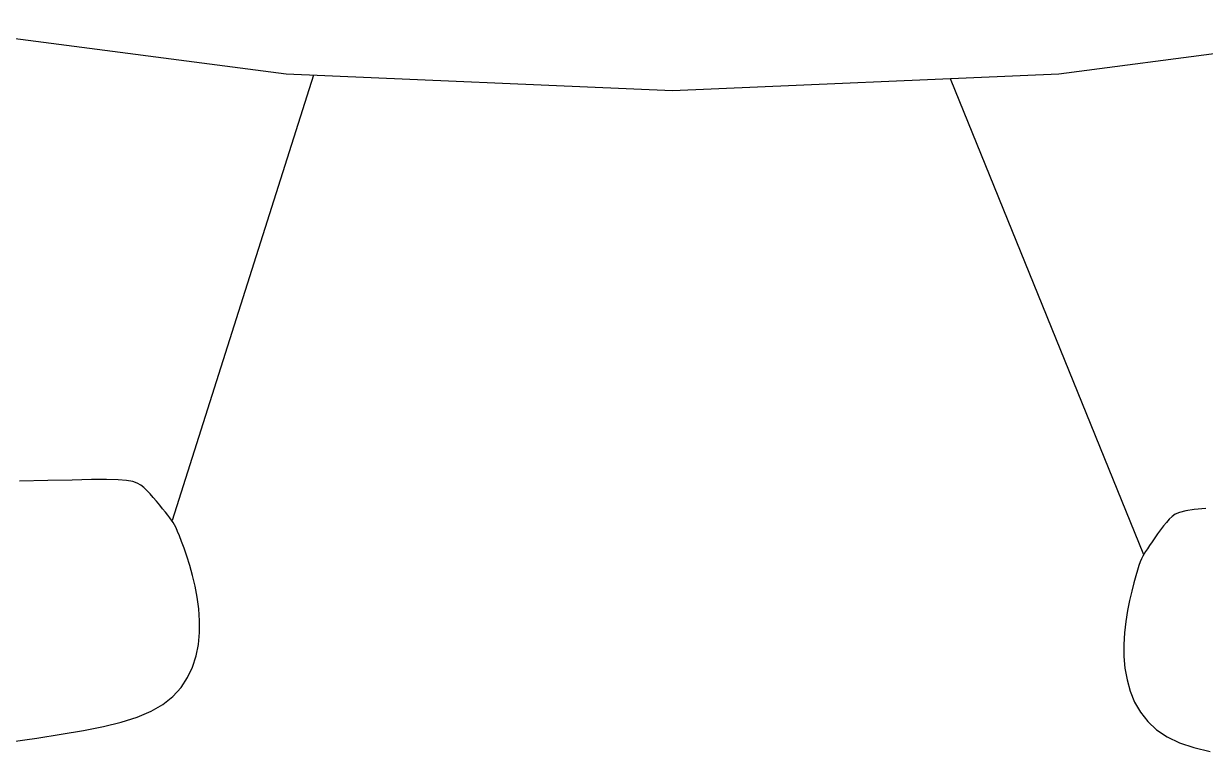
# Model space of a CAD drawing. Header units: metres. Extents: x 244.4 to 340.3, y -4.1 to 64.3.
# Drawn here: x 262.675 to 263.0747, y 59.5973 to 59.8435 of the extents above; entities that cross this region are included whole.
import ezdxf

# ---------------------------------------------------------------- set-up
doc = ezdxf.new("R2010")
doc.units = ezdxf.units.M
doc.layers.add('Edges', color=7, linetype='Continuous')

msp = doc.modelspace()

# ---------------------------------------------------------------- linework, layer by layer
for points in [[(262.67048, 59.60048), (262.67947, 59.60178), (262.6877, 59.60304), (262.69519, 59.60431), (262.70196, 59.60566), (262.70802, 59.60716), (262.71339, 59.60887), (262.71807, 59.61084), (262.72209, 59.61316), (262.72547, 59.61585), (262.72824, 59.61889), (262.73045, 59.62223), (262.73213, 59.62581), (262.73334, 59.62958), (262.73411, 59.63348), (262.73448, 59.63747), (262.73451, 59.6415), (262.73423, 59.6455), (262.7337, 59.64943), (262.73297, 59.65323), (262.7321, 59.65684), (262.73115, 59.66021), (262.73018, 59.66329), (262.72924, 59.66602), (262.72839, 59.66834), (262.72766, 59.67023), (262.72705, 59.67173), (262.72652, 59.67294), (262.72602, 59.67392), (262.72553, 59.67476), (262.72501, 59.67553), (262.72442, 59.67632), (262.72374, 59.6772), (262.72293, 59.67823), (262.722, 59.67939), (262.721, 59.68064), (262.71994, 59.68192), (262.71884, 59.6832), (262.71773, 59.68444), (262.71665, 59.68558), (262.7156, 59.68658), (262.71459, 59.68741), (262.71343, 59.68807), (262.71191, 59.68858), (262.70981, 59.68893), (262.70692, 59.68915), (262.70302, 59.68925), (262.6979, 59.68922), (262.69135, 59.6891), (262.6832, 59.6889), (262.67358, 59.68869)], [(263.07479, 59.67949), (263.07091, 59.67909), (263.06805, 59.67865), (263.06598, 59.67813), (263.06451, 59.67751), (263.0634, 59.67676), (263.06246, 59.67585), (263.0615, 59.67477), (263.0605, 59.67354), (263.0595, 59.67223), (263.05851, 59.67086), (263.05755, 59.6695), (263.05664, 59.66818), (263.05581, 59.66695), (263.05509, 59.66586), (263.05447, 59.66492), (263.05395, 59.66409), (263.05349, 59.66328), (263.05307, 59.66241), (263.05265, 59.66139), (263.05221, 59.66015), (263.05172, 59.6586), (263.05115, 59.65666), (263.05048, 59.65428), (263.04975, 59.65149), (263.04903, 59.64834), (263.04835, 59.6449), (263.04776, 59.64123), (263.04734, 59.63739), (263.04711, 59.63343), (263.04715, 59.62942), (263.04749, 59.62541), (263.04818, 59.62146), (263.04925, 59.61763), (263.05075, 59.61397), (263.05271, 59.61053), (263.05517, 59.60738), (263.05817, 59.60456), (263.06175, 59.60214), (263.06594, 59.60015), (263.07077, 59.59855), (263.07625, 59.59727)]]:
    msp.add_lwpolyline(points)
at = {"layer": 'Edges'}
for p, q in [((262.63406, 59.84354), (262.76376, 59.82655)), ((263.02512, 59.82655), (263.15481, 59.84354)), ((262.76376, 59.82655), (262.89444, 59.82087)), ((262.89444, 59.82087), (263.02512, 59.82655)), ((262.77303, 59.82615), (262.72518, 59.67536)), ((262.98838, 59.82495), (263.05379, 59.66391))]:
    msp.add_line(p, q, dxfattribs=at)

doc.saveas('drawing.dxf')
